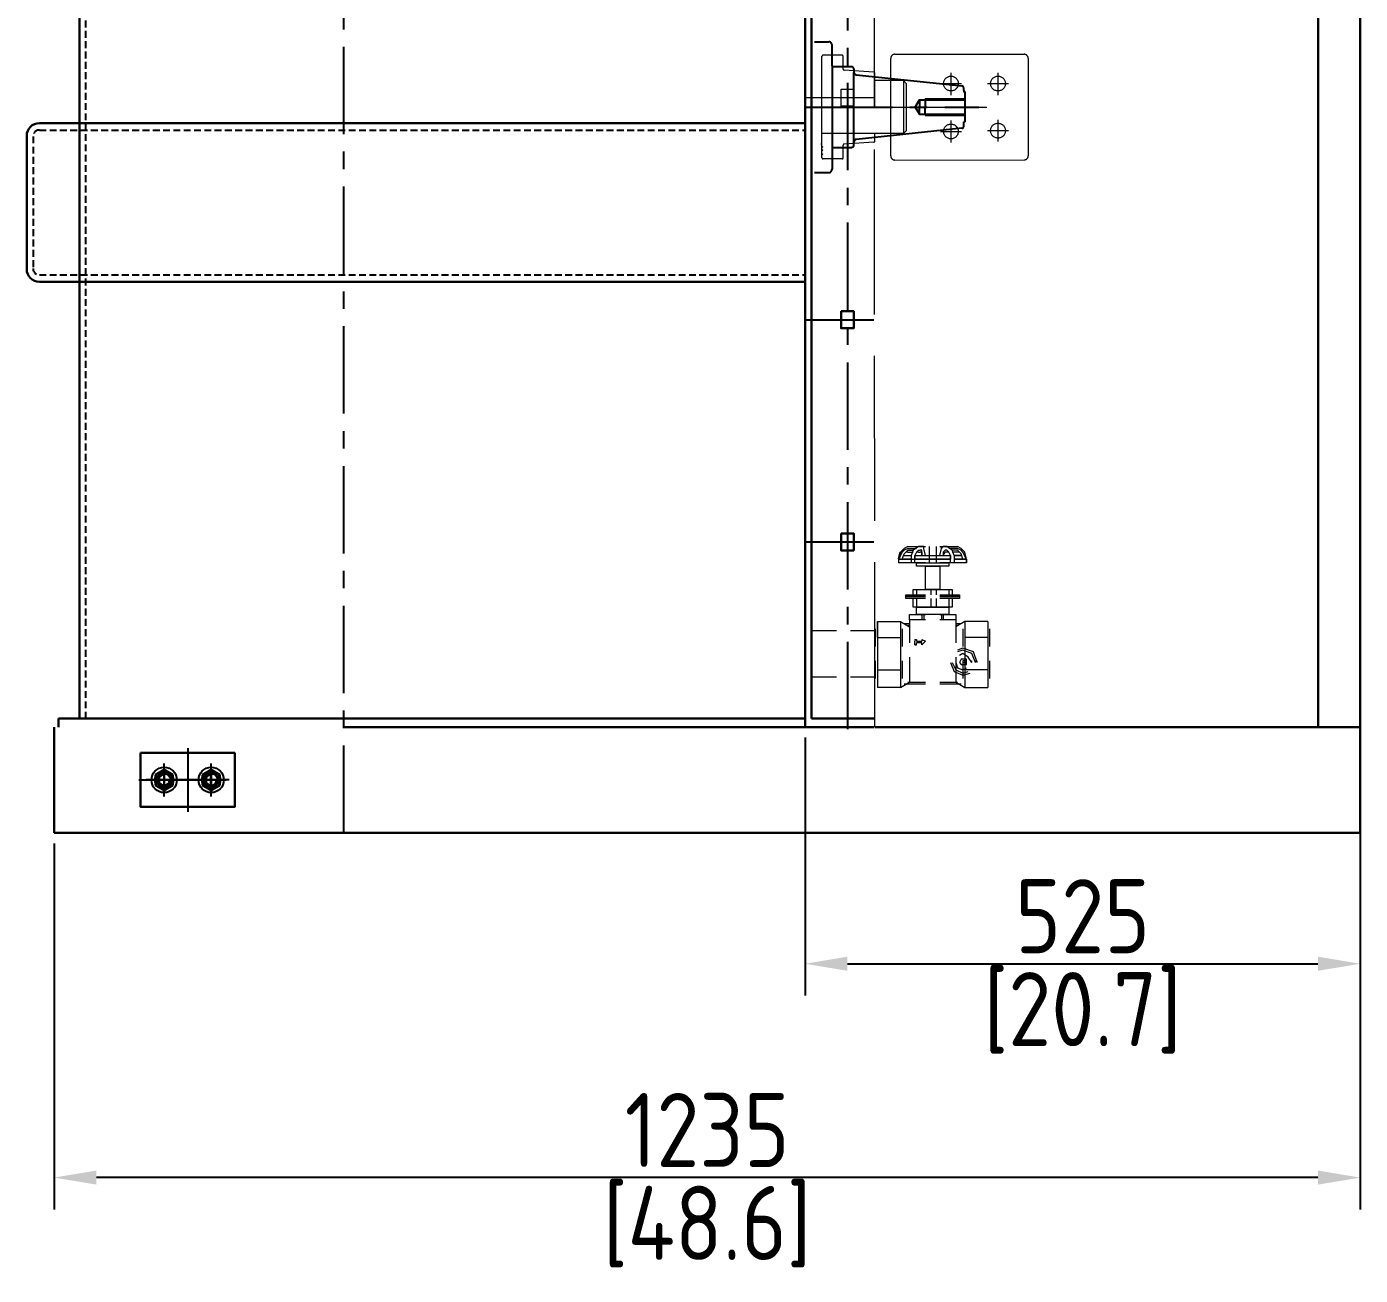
# Model space of a CAD drawing. Header units: millimetres. Extents: x 139713 to 150984, y -162976 to -156169.
# Drawn here: x 143747 to 145008, y -159508 to -158328 of the extents above; entities that cross this region are included whole.
import ezdxf

# ---------------------------------------------------------------- set-up
doc = ezdxf.new("R2010")
doc.units = ezdxf.units.MM
doc.header["$LTSCALE"] = 13
for name, pattern in [('ACAD_ISO02W100', [15, 12, -3]), ('CENTER', [50.8, 31.75, -6.35, 6.35, -6.35]), ('CENTERX2', [101.6, 63.5, -12.7, 12.7, -12.7]), ('DASHED', [0.75, 0.5, -0.25])]:
    doc.linetypes.add(name, pattern=pattern)
doc.layers.get('0').update_dxf_attribs({"color": 1, "linetype": 'CENTER'})
for name, color, linetype in [('1', 4, 'Continuous'), ('2', 3, 'Continuous'), ('4虚线层', 6, 'DASHED'), ('PDF_几何图形', 7, 'Continuous'), ('粗实线', 4, 'Continuous')]:
    doc.layers.add(name, color=color, linetype=linetype)
doc.layers.add('标注、文本', color=3, linetype='Continuous', lineweight=25)
doc.styles.get("Standard").update_dxf_attribs({"font": 'gbenor.shx', "bigfont": 'gbcbig.shx'})
doc.dimstyles.new('1-15', dxfattribs={"dimscale": 20, "dimtxt": 3.5, "dimasz": 2, "dimexe": 1.5, "dimexo": 0.5, "dimgap": 0.5, "dimtad": 1, "dimtoh": 1, "dimdec": 1, "dimdsep": 46, "dimtxsty": 'Standard', "dimcen": 2.5, "dimclrd": 3, "dimclre": 3, "dimclrt": 3, "dimadec": 0, "dimazin": 2, "dimtfac": 1, "dimtdec": 1, "dimtmove": 0, "dimatfit": 2, "dimfxl": 1, "dimarcsym": 0})

# ---------------------------------------------------------------- blocks, each defined once
blk = doc.blocks.new('*D523')
at = {"layer": 'Defpoints', "color": 0, "lineweight": 13, "transparency": 16777216}
for p in [(144483.4, -158989.6), (145008.4, -158989.6), (145008.4, -159213.4)]:
    blk.add_point(p, dxfattribs=at)
at = {"layer": '标注、文本', "color": 3, "lineweight": -2, "transparency": 16777216}
for p, q in [((144483.4, -158999.6), (144483.4, -159243.4)), ((145008.4, -158999.6), (145008.4, -159243.4)), ((144523.4, -159213.4), (144968.4, -159213.4))]:
    blk.add_line(p, q, dxfattribs=at)
at = {"layer": '标注、文本', "color": 3, "lineweight": 13, "transparency": 16777216}
for points in [[(144523.4, -159206.7), (144523.4, -159220), (144483.4, -159213.4)], [(144968.4, -159206.7), (144968.4, -159220), (145008.4, -159213.4)]]:
    blk.add_solid(points, dxfattribs=at)
at = {"layer": '标注、文本', "color": 3, "lineweight": 13, "transparency": 16777216, "char_height": 70, "attachment_point": 5}
for s, insert in [('525', (144745.9, -159168.4)), ('[20.7]', (144745.9, -159259.8))]:
    blk.add_mtext(s, dxfattribs=dict(at, insert=insert))
blk = doc.blocks.new('*D524')
at = {"layer": 'Defpoints', "color": 0, "lineweight": 13, "transparency": 16777216}
for p in [(143773.4, -159089.7), (145008.4, -159089.6), (143773.4, -159415.5)]:
    blk.add_point(p, dxfattribs=at)
at = {"layer": '标注、文本', "color": 3, "lineweight": -2, "transparency": 16777216}
for p, q in [((143773.4, -159099.7), (143773.4, -159445.5)), ((145008.4, -159099.6), (145008.4, -159445.5)), ((144968.4, -159415.5), (143813.4, -159415.5))]:
    blk.add_line(p, q, dxfattribs=at)
at = {"layer": '标注、文本', "color": 3, "lineweight": 13, "transparency": 16777216}
for points in [[(143813.4, -159408.8), (143813.4, -159422.1), (143773.4, -159415.5)], [(144968.4, -159408.8), (144968.4, -159422.1), (145008.4, -159415.5)]]:
    blk.add_solid(points, dxfattribs=at)
at = {"layer": '标注、文本', "color": 3, "lineweight": 13, "transparency": 16777216, "char_height": 70, "attachment_point": 5}
for s, insert in [('1235', (144390.9, -159370.5)), ('[48.6]', (144390.9, -159461.9))]:
    blk.add_mtext(s, dxfattribs=dict(at, insert=insert))

msp = doc.modelspace()

# ---------------------------------------------------------------- linework, layer by layer
at = {"color": 2, "linetype": 'ACAD_ISO02W100', "lineweight": 13}
for p, q in [((144549.431, -158989.634), (144548.431, -157368.282)), ((144499.431, -158450.408), (144499.431, -158355.651)), ((144518.431, -158354.651), (144500.431, -158354.651)), ((144519.431, -158367.715), (144519.431, -158355.651)), ((144568.431, -158353.651), (144690.601, -158353.641)), ((144568.431, -158353.651), (144670.488, -158353.651)), ((144548.498, -158370.589), (144520.365, -158368.713)), ((144564.431, -158378.653), (144564.431, -158357.651)), ((144564.431, -158378.651), (144564.431, -158357.651)), ((144694.431, -158357.637), (144694.431, -158449.637)), ((144549.431, -158403.674), (144549.431, -158371.586)), ((144576.432, -158378.651), (144549.432, -158378.651)), ((144564.431, -158428.652), (144564.431, -158378.651)), ((144576.431, -158378.651), (144576.423, -158428.651)), ((144576.432, -158378.651), (144579.432, -158381.651)), ((144611.342, -158381.4), (144631.342, -158381.4)), ((144621.342, -158371.4), (144621.342, -158391.4)), ((144621.342, -158371.682), (144621.342, -158392.348)), ((144655.842, -158381.4), (144675.842, -158381.4)), ((144665.842, -158371.4), (144665.842, -158391.4)), ((144665.842, -158371.682), (144665.842, -158392.348)), ((144576.431, -158383.653), (144576.431, -158423.653)), ((144579.423, -158425.651), (144579.432, -158381.651)), ((144483.431, -158394.639), (144548.431, -158394.639)), ((144499.431, -158403.642), (144694.431, -158403.629)), ((144621.331, -158416.34), (144621.331, -158437.007)), ((144621.331, -158416.674), (144621.331, -158436.674)), ((144665.831, -158415.568), (144665.831, -158436.234)), ((144665.831, -158415.901), (144665.831, -158435.901)), ((144576.431, -158428.651), (144499.431, -158428.65)), ((144549.431, -158435.715), (144549.431, -158428.651)), ((144564.431, -158449.651), (144564.431, -158428.652)), ((144564.431, -158449.651), (144564.431, -158428.652)), ((144576.423, -158428.651), (144579.423, -158425.651)), ((144611.331, -158426.674), (144631.331, -158426.674)), ((144655.831, -158425.901), (144675.831, -158425.901)), ((144499.431, -158440.506), (144499.431, -158439.651)), ((144499.431, -158440.506), (144500.369, -158441.333)), ((144500.369, -158441.333), (144499.431, -158442.247)), ((144499.431, -158443.443), (144499.431, -158442.247)), ((144499.431, -158443.443), (144500.369, -158444.27)), ((144500.369, -158444.27), (144499.431, -158445.184)), ((144519.431, -158451.651), (144519.431, -158439.586)), ((144548.498, -158436.713), (144520.365, -158438.589)), ((144499.431, -158447.425), (144499.431, -158445.184)), ((144499.431, -158447.425), (144500.369, -158448.252)), ((144500.369, -158448.252), (144499.431, -158449.166)), ((144499.431, -158451.651), (144499.431, -158449.166)), ((144518.431, -158452.651), (144500.431, -158452.651))]:
    msp.add_line(p, q, dxfattribs=at)
for points in [[(144517.431, -158386.639), (144529.431, -158386.639), (144529.431, -158402.639), (144517.431, -158402.639)], [(144619.209, -158834.294), (144619.209, -158837.665), (144588.871, -158837.665), (144588.871, -158834.294)], [(144610.782, -158837.665), (144610.782, -158859.575), (144597.298, -158859.575), (144597.298, -158837.665)], [(144619.209, -158876.43), (144619.209, -158883.171), (144588.871, -158883.171), (144588.871, -158876.43)], [(144636.063, -158928.678), (144636.063, -158925.307), (144632.692, -158925.307), (144631.007, -158925.307), (144629.321, -158928.678), (144631.007, -158930.363), (144632.692, -158930.363), (144636.063, -158930.363)], [(144634.378, -158928.678), (144634.378, -158926.992), (144632.692, -158926.992), (144632.692, -158928.678)]]:
    msp.add_lwpolyline(points, close=True, dxfattribs=at)
for points in [[(144580.444, -158819.125), (144577.073, -158820.811), (144573.703, -158824.182)], [(144580.444, -158820.811), (144577.073, -158822.496), (144575.388, -158824.182)], [(144580.444, -158822.496), (144578.759, -158824.182), (144577.073, -158825.867)], [(144595.613, -158819.125), (144590.557, -158819.125), (144585.5, -158822.496), (144583.815, -158827.552)], [(144590.557, -158822.496), (144588.871, -158824.182), (144587.186, -158827.552)], [(144593.928, -158827.552), (144593.928, -158824.182), (144593.928, -158822.496), (144592.242, -158822.496)], [(144597.298, -158827.552), (144595.613, -158820.811), (144595.613, -158819.125)], [(144610.782, -158827.552), (144612.467, -158820.811), (144614.153, -158819.125)], [(144610.782, -158819.125), (144627.636, -158819.125)], [(144615.838, -158822.496), (144614.153, -158824.182)], [(144624.265, -158827.552), (144622.58, -158822.496), (144617.523, -158819.125)], [(144620.894, -158827.552), (144619.209, -158824.182), (144617.523, -158822.496)], [(144634.378, -158824.182), (144631.007, -158820.811), (144627.636, -158819.125)], [(144632.692, -158824.182), (144631.007, -158822.496), (144627.636, -158820.811)], [(144631.007, -158825.867), (144629.321, -158824.182), (144627.636, -158822.496)], [(144597.298, -158834.294), (144572.017, -158834.294), (144572.017, -158830.923)], [(144597.298, -158834.294), (144572.017, -158834.294), (144572.017, -158830.923), (144583.815, -158830.923)], [(144580.444, -158824.182), (144578.759, -158824.182), (144577.073, -158825.867)], [(144590.557, -158824.182), (144588.871, -158824.182), (144587.186, -158827.552)], [(144587.186, -158834.294), (144587.186, -158827.552), (144587.186, -158830.923)], [(144587.186, -158830.923), (144620.894, -158830.923)], [(144593.928, -158824.182), (144592.242, -158824.182)], [(144593.928, -158824.182), (144593.928, -158827.552)], [(144636.063, -158830.923), (144636.063, -158834.294), (144610.782, -158834.294)], [(144624.265, -158830.923), (144636.063, -158830.923), (144636.063, -158834.294), (144610.782, -158834.294)], [(144614.153, -158827.552), (144615.838, -158824.182)], [(144620.894, -158827.552), (144619.209, -158824.182), (144617.523, -158824.182)], [(144620.894, -158834.294), (144620.894, -158827.552), (144620.894, -158830.923)], [(144631.007, -158825.867), (144629.321, -158824.182), (144627.636, -158824.182)], [(144585.5, -158864.632), (144585.5, -158859.575), (144622.58, -158859.575), (144622.58, -158864.632)], [(144597.298, -158866.317), (144578.759, -158866.317), (144578.759, -158864.632), (144597.298, -158864.632)], [(144597.298, -158868.003), (144578.759, -158868.003), (144578.759, -158866.317), (144597.298, -158866.317)], [(144622.58, -158868.003), (144622.58, -158876.43), (144585.5, -158876.43), (144585.5, -158868.003)], [(144629.321, -158864.632), (144629.321, -158866.317), (144610.782, -158866.317)], [(144610.782, -158864.632), (144629.321, -158864.632)], [(144629.321, -158866.317), (144629.321, -158868.003), (144610.782, -158868.003)], [(144610.782, -158866.317), (144629.321, -158866.317)], [(144597.298, -158888.228), (144582.13, -158888.228), (144582.13, -158883.171), (144597.298, -158883.171)], [(144625.951, -158883.171), (144625.951, -158888.228), (144610.782, -158888.228)], [(144610.782, -158883.171), (144625.951, -158883.171)], [(144489.431, -158898.34), (144513.027, -158898.34)], [(144526.511, -158898.34), (144550.107, -158898.34)], [(144550.107, -158913.509), (144550.107, -158896.655)], [(144551.792, -158889.913), (144551.792, -158905.082), (144551.792, -158935.419), (144551.792, -158952.274)], [(144573.703, -158889.913), (144573.703, -158905.082), (144573.703, -158935.419), (144573.703, -158952.274)], [(144582.13, -158888.228), (144582.13, -158910.138)], [(144625.951, -158888.228), (144625.951, -158910.138)], [(144656.288, -158889.913), (144656.288, -158905.082), (144634.378, -158905.082)], [(144634.378, -158889.913), (144634.378, -158905.082), (144634.378, -158935.419), (144634.378, -158952.274)], [(144656.288, -158889.913), (144656.288, -158905.082), (144656.288, -158935.419), (144656.288, -158952.274)], [(144657.974, -158913.509), (144657.974, -158896.655)], [(144587.186, -158906.767), (144588.871, -158906.767), (144588.871, -158908.453)], [(144587.186, -158906.767), (144587.186, -158908.453)], [(144587.186, -158911.824), (144588.871, -158911.824), (144588.871, -158910.138)], [(144593.928, -158911.824), (144593.928, -158910.138), (144588.871, -158910.138)], [(144593.928, -158906.767), (144597.298, -158908.453), (144593.928, -158911.824)], [(144593.928, -158906.767), (144593.928, -158908.453)], [(144582.13, -158923.622), (144582.13, -158947.217)], [(144625.951, -158923.622), (144625.951, -158947.217), (144634.378, -158952.274)], [(144646.176, -158928.678), (144642.805, -158918.565), (144632.692, -158915.194), (144627.636, -158916.88)], [(144644.49, -158928.678), (144641.119, -158920.251), (144632.692, -158916.88), (144627.636, -158918.565)], [(144641.119, -158928.678), (144637.749, -158923.622), (144632.692, -158920.251), (144629.321, -158921.936)], [(144575.388, -158926.992), (144575.388, -158943.847)], [(144620.894, -158928.678), (144624.265, -158937.105), (144632.692, -158940.476), (144639.434, -158938.79)], [(144622.58, -158928.678), (144625.951, -158935.419), (144632.692, -158938.79), (144637.749, -158937.105)], [(144625.951, -158928.678), (144627.636, -158933.734), (144632.692, -158935.419), (144636.063, -158933.734)], [(144632.692, -158926.992), (144632.692, -158943.847)], [(144656.288, -158935.419), (144634.378, -158935.419)], [(144644.49, -158928.678), (144644.49, -158926.992)], [(144646.176, -158928.678), (144646.176, -158926.992)], [(144489.431, -158942.161), (144513.027, -158942.161)], [(144526.511, -158942.161), (144550.107, -158942.161)], [(144577.073, -158948.903), (144597.298, -158948.903)], [(144580.444, -158947.217), (144597.298, -158947.217)], [(144610.782, -158947.217), (144625.951, -158947.217)], [(144610.782, -158947.217), (144627.636, -158947.217)], [(144610.782, -158948.903), (144631.007, -158948.903)]]:
    msp.add_lwpolyline(points, dxfattribs=at)
for centre in [(144621.342, -158381.4), (144665.842, -158381.4), (144665.831, -158425.901), (144621.331, -158426.674)]:
    msp.add_circle(centre, 7, dxfattribs=at)
for centre, radius, start, end in [((144500.431, -158355.651), 1, 90, 180), ((144518.431, -158355.651), 1, 0, 90), ((144568.431, -158357.651), 4, 90, 180), ((144568.431, -158357.651), 4, 90, 180), ((144690.431, -158357.637), 4, 0, 90), ((144520.431, -158367.715), 1, 180, 266.185925), ((144548.431, -158371.586), 1, 0, 86.185925), ((144498.431, -158439.651), 1, 0.000001, 90.000001), ((144520.431, -158439.586), 1, 93.814075, 180), ((144548.431, -158435.715), 1, 273.814075, 0), ((144500.431, -158451.651), 1, 180, 270), ((144518.431, -158451.651), 1, 270, 0), ((144568.431, -158449.651), 4, 180, 270), ((144568.431, -158449.651), 4, 180, 270), ((144690.431, -158449.637), 4, 270, 0)]:
    msp.add_arc(centre, radius, start, end, dxfattribs=at)
for points in [[(144580.444, -158819.125), (144580.444, -158819.125), (144597.298, -158819.125), (144597.298, -158819.125)], [(144580.444, -158820.811), (144580.444, -158820.811), (144588.871, -158820.811), (144588.871, -158820.811)], [(144580.444, -158822.496), (144580.444, -158822.496), (144585.5, -158822.496), (144585.5, -158822.496)], [(144590.557, -158822.496), (144590.557, -158822.496), (144592.242, -158822.496), (144592.242, -158822.496)], [(144600.669, -158819.125), (144600.669, -158819.125), (144600.669, -158834.294), (144600.669, -158834.294)], [(144607.411, -158819.125), (144607.411, -158819.125), (144607.411, -158834.294), (144607.411, -158834.294)], [(144612.467, -158820.811), (144612.467, -158820.811), (144612.467, -158819.125), (144612.467, -158819.125)], [(144617.523, -158819.125), (144617.523, -158819.125), (144614.153, -158819.125), (144614.153, -158819.125)], [(144617.523, -158822.496), (144617.523, -158822.496), (144615.838, -158822.496), (144615.838, -158822.496)], [(144627.636, -158820.811), (144627.636, -158820.811), (144619.209, -158820.811), (144619.209, -158820.811)], [(144627.636, -158822.496), (144627.636, -158822.496), (144622.58, -158822.496), (144622.58, -158822.496)], [(144572.017, -158830.923), (144572.017, -158830.923), (144575.388, -158824.182), (144575.388, -158824.182)], [(144575.388, -158830.923), (144575.388, -158830.923), (144577.073, -158825.867), (144577.073, -158825.867)], [(144575.388, -158830.923), (144575.388, -158830.923), (144577.073, -158825.867), (144577.073, -158825.867)], [(144583.815, -158830.923), (144583.815, -158830.923), (144575.388, -158830.923), (144575.388, -158830.923)], [(144577.073, -158827.552), (144577.073, -158827.552), (144583.815, -158827.552), (144583.815, -158827.552)], [(144580.444, -158824.182), (144580.444, -158824.182), (144585.5, -158824.182), (144585.5, -158824.182)], [(144583.815, -158827.552), (144583.815, -158827.552), (144583.815, -158834.294), (144583.815, -158834.294)], [(144583.815, -158830.923), (144583.815, -158830.923), (144587.186, -158830.923), (144587.186, -158830.923)], [(144587.186, -158827.552), (144587.186, -158827.552), (144620.894, -158827.552), (144620.894, -158827.552)], [(144620.894, -158830.923), (144620.894, -158830.923), (144587.186, -158830.923), (144587.186, -158830.923)], [(144590.557, -158824.182), (144590.557, -158824.182), (144592.242, -158824.182), (144592.242, -158824.182)], [(144614.153, -158824.182), (144614.153, -158824.182), (144614.153, -158827.552), (144614.153, -158827.552)], [(144617.523, -158824.182), (144617.523, -158824.182), (144615.838, -158824.182), (144615.838, -158824.182)], [(144627.636, -158824.182), (144627.636, -158824.182), (144622.58, -158824.182), (144622.58, -158824.182)], [(144624.265, -158827.552), (144624.265, -158827.552), (144631.007, -158827.552), (144631.007, -158827.552)], [(144631.007, -158827.552), (144631.007, -158827.552), (144624.265, -158827.552), (144624.265, -158827.552)], [(144624.265, -158827.552), (144624.265, -158827.552), (144624.265, -158834.294), (144624.265, -158834.294)], [(144636.063, -158830.923), (144636.063, -158830.923), (144624.265, -158830.923), (144624.265, -158830.923)], [(144624.265, -158830.923), (144624.265, -158830.923), (144632.692, -158830.923), (144632.692, -158830.923)], [(144632.692, -158830.923), (144632.692, -158830.923), (144631.007, -158825.867), (144631.007, -158825.867)], [(144632.692, -158830.923), (144632.692, -158830.923), (144631.007, -158825.867), (144631.007, -158825.867)], [(144636.063, -158830.923), (144636.063, -158830.923), (144632.692, -158824.182), (144632.692, -158824.182)], [(144636.063, -158830.923), (144636.063, -158830.923), (144634.378, -158824.182), (144634.378, -158824.182)], [(144636.063, -158834.294), (144636.063, -158834.294), (144636.063, -158830.923), (144636.063, -158830.923)], [(144588.871, -158859.575), (144588.871, -158859.575), (144588.871, -158864.632), (144588.871, -158864.632)], [(144602.355, -158859.575), (144602.355, -158859.575), (144602.355, -158864.632), (144602.355, -158864.632)], [(144607.411, -158859.575), (144607.411, -158859.575), (144607.411, -158864.632), (144607.411, -158864.632)], [(144619.209, -158859.575), (144619.209, -158859.575), (144619.209, -158864.632), (144619.209, -158864.632)], [(144588.871, -158868.003), (144588.871, -158868.003), (144588.871, -158876.43), (144588.871, -158876.43)], [(144602.355, -158868.003), (144602.355, -158868.003), (144602.355, -158876.43), (144602.355, -158876.43)], [(144607.411, -158868.003), (144607.411, -158868.003), (144607.411, -158876.43), (144607.411, -158876.43)], [(144619.209, -158868.003), (144619.209, -158868.003), (144619.209, -158876.43), (144619.209, -158876.43)], [(144593.928, -158883.171), (144593.928, -158883.171), (144593.928, -158888.228), (144593.928, -158888.228)], [(144595.613, -158883.171), (144595.613, -158883.171), (144595.613, -158888.228), (144595.613, -158888.228)], [(144612.467, -158883.171), (144612.467, -158883.171), (144612.467, -158888.228), (144612.467, -158888.228)], [(144614.153, -158883.171), (144614.153, -158883.171), (144614.153, -158888.228), (144614.153, -158888.228)], [(144551.792, -158889.913), (144551.792, -158889.913), (144561.905, -158889.913), (144561.905, -158889.913)], [(144551.792, -158905.082), (144551.792, -158905.082), (144551.792, -158889.913), (144551.792, -158889.913)], [(144561.905, -158889.913), (144561.905, -158889.913), (144573.703, -158889.913), (144573.703, -158889.913)], [(144573.703, -158889.913), (144573.703, -158889.913), (144582.13, -158894.969), (144582.13, -158894.969)], [(144575.388, -158896.655), (144575.388, -158896.655), (144575.388, -158913.509), (144575.388, -158913.509)], [(144577.073, -158891.599), (144577.073, -158891.599), (144582.13, -158891.599), (144582.13, -158891.599)], [(144580.444, -158893.284), (144580.444, -158893.284), (144582.13, -158893.284), (144582.13, -158893.284)], [(144634.378, -158889.913), (144634.378, -158889.913), (144625.951, -158894.969), (144625.951, -158894.969)], [(144625.951, -158891.599), (144625.951, -158891.599), (144631.007, -158891.599), (144631.007, -158891.599)], [(144625.951, -158893.284), (144625.951, -158893.284), (144627.636, -158893.284), (144627.636, -158893.284)], [(144632.692, -158896.655), (144632.692, -158896.655), (144632.692, -158913.509), (144632.692, -158913.509)], [(144656.288, -158889.913), (144656.288, -158889.913), (144634.378, -158889.913), (144634.378, -158889.913)], [(144551.792, -158905.082), (144551.792, -158905.082), (144561.905, -158905.082), (144561.905, -158905.082)], [(144561.905, -158905.082), (144561.905, -158905.082), (144573.703, -158905.082), (144573.703, -158905.082)], [(144587.186, -158911.824), (144587.186, -158911.824), (144587.186, -158908.453), (144587.186, -158908.453)], [(144588.871, -158908.453), (144588.871, -158908.453), (144593.928, -158908.453), (144593.928, -158908.453)], [(144550.107, -158943.847), (144550.107, -158943.847), (144550.107, -158926.992), (144550.107, -158926.992)], [(144551.792, -158935.419), (144551.792, -158935.419), (144561.905, -158935.419), (144561.905, -158935.419)], [(144561.905, -158935.419), (144561.905, -158935.419), (144573.703, -158935.419), (144573.703, -158935.419)], [(144641.119, -158928.678), (144641.119, -158928.678), (144641.119, -158926.992), (144641.119, -158926.992)], [(144657.974, -158943.847), (144657.974, -158943.847), (144657.974, -158926.992), (144657.974, -158926.992)], [(144573.703, -158952.274), (144573.703, -158952.274), (144582.13, -158947.217), (144582.13, -158947.217)], [(144582.13, -158947.217), (144582.13, -158947.217), (144597.298, -158947.217), (144597.298, -158947.217)], [(144560.219, -158952.274), (144560.219, -158952.274), (144551.792, -158952.274), (144551.792, -158952.274)], [(144573.703, -158952.274), (144573.703, -158952.274), (144560.219, -158952.274), (144560.219, -158952.274)], [(144634.378, -158952.274), (144634.378, -158952.274), (144656.288, -158952.274), (144656.288, -158952.274)]]:
    msp.add_open_spline(points, degree=3, dxfattribs=at)
at = {"layer": '1', "color": 1, "linetype": 'CENTERX2', "lineweight": -3, "ltscale": 0.1}
for p, q in [((144047.431, -159089.634), (144047.431, -157281.5)), ((144524.013, -158991.634), (144524.013, -157338.282)), ((144524.013, -158991.634), (144524.013, -157338.282)), ((144483.431, -158403.637), (144647.571, -158403.637)), ((144483.431, -158604.639), (144548.431, -158604.639)), ((144483.431, -158814.639), (144548.431, -158814.639)), ((143899.681, -159009.497), (143899.681, -159069.772)), ((143877.431, -159055.134), (143877.431, -159024.134)), ((143921.931, -159055.134), (143921.931, -159024.134)), ((143877.431, -159031.334), (143877.431, -159047.934)), ((143877.681, -159049.642), (143877.681, -159029.626)), ((143921.681, -159049.642), (143921.681, -159029.626)), ((143921.931, -159031.334), (143921.931, -159047.934)), ((143853.359, -159039.634), (143946.004, -159039.634)), ((143938.806, -159039.634), (143860.556, -159039.634)), ((143869.131, -159039.634), (143885.731, -159039.634)), ((143913.631, -159039.634), (143930.231, -159039.634))]:
    msp.add_line(p, q, dxfattribs=at)
at = {"layer": '1'}
for p, q in [((143877.431, -159029.709), (143868.836, -159034.672)), ((143868.836, -159034.672), (143868.836, -159044.597)), ((143886.027, -159034.672), (143877.431, -159029.709)), ((143886.027, -159044.597), (143886.027, -159034.672)), ((143921.931, -159029.709), (143913.336, -159034.672)), ((143913.336, -159034.672), (143913.336, -159044.597)), ((143930.527, -159034.672), (143921.931, -159029.709)), ((143930.527, -159044.597), (143930.527, -159034.672)), ((143868.836, -159044.597), (143877.431, -159049.559)), ((143877.431, -159049.559), (143886.027, -159044.597)), ((143913.336, -159044.597), (143921.931, -159049.559)), ((143921.931, -159049.559), (143930.527, -159044.597))]:
    msp.add_line(p, q, dxfattribs=at)
for centre, radius in [((143877.431, -159039.634), 12), ((143877.431, -159039.634), 8.595), ((143877.431, -159039.634), 6), ((143921.931, -159039.634), 12), ((143921.931, -159039.634), 8.595), ((143921.931, -159039.634), 6)]:
    msp.add_circle(centre, radius, dxfattribs=at)
at = {"layer": '2'}
for centre in [(143877.431, -159039.634), (143921.931, -159039.634)]:
    msp.add_arc(centre, 5.1, 90, 0, dxfattribs=at)
at = {"layer": '4虚线层'}
for p, q in [((144483.431, -157338.282), (144483.431, -158981.634)), ((143803.431, -158981.634), (143803.431, -157479.282)), ((143753.431, -158431.299), (143753.431, -158556.299)), ((143759.431, -158425.299), (144483.431, -158425.299)), ((143759.431, -158562.299), (144483.431, -158562.299)), ((144483.431, -158981.634), (143777.431, -158981.634))]:
    msp.add_line(p, q, dxfattribs=at)
at = {"layer": '4虚线层', "ltscale": 5}
msp.add_line((144483.431, -157338.282), (144483.431, -158981.634), dxfattribs=at)
at = {"layer": '4虚线层'}
for centre, start, end in [((143759.431, -158431.299), 90, 180), ((143759.431, -158556.299), 180, 270)]:
    msp.add_arc(centre, 6, start, end, dxfattribs=at)
at = {"layer": 'PDF_几何图形'}
for p, q in [((144492.407, -158341.903), (144505.951, -158341.903)), ((144508.927, -158364.556), (144508.927, -158344.879)), ((144508.927, -158364.556), (144508.927, -158462.396)), ((144527.389, -158365.528), (144509.959, -158365.528)), ((144529.636, -158439.439), (144529.636, -158370.872)), ((144633.671, -158387.756), (144633.671, -158385.934)), ((144633.671, -158387.756), (144633.671, -158389.638)), ((144591.644, -158396.926), (144633.671, -158396.926)), ((144597.049, -158395.894), (144634.946, -158395.894)), ((144597.049, -158395.894), (144597.049, -158403.668)), ((144597.049, -158411.381), (144597.049, -158403.668)), ((144633.671, -158396.926), (144634.946, -158395.894)), ((144634.946, -158410.409), (144634.946, -158396.926)), ((144591.644, -158410.409), (144633.671, -158410.409)), ((144597.049, -158411.381), (144634.946, -158411.381)), ((144633.671, -158410.409), (144634.946, -158411.381)), ((144634.946, -158417.636), (144633.671, -158417.636)), ((144633.671, -158421.401), (144633.671, -158417.636)), ((144509.959, -158441.747), (144527.389, -158441.747)), ((144492.407, -158465.372), (144505.951, -158465.372))]:
    msp.add_line(p, q, dxfattribs=at)
for points in [[(144508.927, -158344.879), (144508.805, -158344.15), (144508.501, -158343.421), (144508.076, -158342.753), (144507.408, -158342.328), (144506.679, -158342.024), (144505.951, -158341.903)], [(144508.927, -158364.556), (144509.048, -158365.042), (144509.412, -158365.406), (144509.959, -158365.528)], [(144529.636, -158367.835), (144529.515, -158367.107), (144529.211, -158366.499), (144528.725, -158366.013), (144528.057, -158365.649), (144527.389, -158365.528)], [(144529.636, -158367.835), (144529.636, -158370.872), (144529.758, -158371.54), (144530.061, -158372.087), (144530.487, -158372.633), (144531.033, -158372.937), (144531.701, -158373.119), (144631.606, -158383.626)], [(144633.671, -158385.934), (144633.55, -158385.266), (144633.307, -158384.658), (144632.821, -158384.172), (144632.274, -158383.808), (144631.606, -158383.626)], [(144634.946, -158417.636), (144634.946, -158389.638), (144633.671, -158389.638)], [(144587.575, -158403.668), (144591.644, -158396.926), (144591.644, -158403.668)], [(144587.575, -158403.668), (144591.644, -158410.409), (144591.644, -158403.668)], [(144631.606, -158423.649), (144531.701, -158434.155), (144531.033, -158434.337), (144530.487, -158434.702), (144530.061, -158435.188), (144529.758, -158435.795), (144529.636, -158436.463)], [(144631.606, -158423.649), (144632.274, -158423.466), (144632.821, -158423.163), (144633.307, -158422.616), (144633.55, -158422.009), (144633.671, -158421.401)], [(144509.959, -158441.747), (144509.412, -158441.868), (144509.048, -158442.233), (144508.927, -158442.779)], [(144527.389, -158441.747), (144528.057, -158441.625), (144528.725, -158441.322), (144529.211, -158440.836), (144529.515, -158440.168), (144529.636, -158439.439)], [(144505.951, -158465.372), (144506.679, -158465.311), (144507.408, -158465.007), (144508.076, -158464.522), (144508.501, -158463.914), (144508.805, -158463.185), (144508.927, -158462.396)]]:
    msp.add_lwpolyline(points, dxfattribs=at)
at = {"layer": '标注、文本', "color": 4, "lineweight": 30}
for p, q in [((144483.431, -157338.282), (144483.431, -158989.634)), ((145008.431, -157338.282), (145008.431, -159089.634)), ((143797.431, -158981.634), (143797.431, -157481.5)), ((143759.431, -158418.799), (144483.431, -158418.799)), ((143747.431, -158430.799), (143747.431, -158556.799)), ((143759.431, -158568.799), (144483.431, -158568.799)), ((144483.431, -158981.634), (143777.431, -158981.634)), ((143777.431, -158981.634), (143777.431, -158989.634)), ((143773.431, -159089.658), (143773.431, -158989.658)), ((144483.431, -158989.634), (144047.431, -158989.648)), ((144549.431, -158989.634), (145008.431, -158989.634)), ((145008.431, -159089.634), (143773.431, -159089.634))]:
    msp.add_line(p, q, dxfattribs=at)
at = {"layer": '标注、文本', "lineweight": 13}
msp.add_line((144568.431, -158453.651), (144690.431, -158453.637), dxfattribs=at)
at = {"layer": '标注、文本', "color": 4, "lineweight": 30}
msp.add_lwpolyline([(143855.181, -159014.134), (143944.181, -159014.134), (143944.181, -159065.134), (143855.181, -159065.134)], close=True, dxfattribs=at)
for centre in [(143877.681, -159039.634), (143921.681, -159039.634)]:
    msp.add_circle(centre, 7, dxfattribs=at)
for centre, start, end in [((143759.431, -158430.799), 90, 180), ((143759.431, -158556.799), 180, 270)]:
    msp.add_arc(centre, 12, start, end, dxfattribs=at)
at = {"layer": '标注、文本'}
for centre in [(143877.681, -159039.634), (143921.681, -159039.634)]:
    msp.add_arc(centre, 6, 90, 0, dxfattribs=at)
at = {"layer": '标注、文本', "color": 4, "lineweight": 30}
msp.add_open_spline([(144572.017, -158830.923), (144572.017, -158830.923), (144573.703, -158824.182), (144573.703, -158824.182)], degree=3, dxfattribs=at)
at = {"layer": '粗实线', "lineweight": 30}
for p, q in [((144489.431, -157338.282), (144489.431, -158981.634)), ((144968.431, -158989.634), (144968.431, -157338.282)), ((143797.431, -158651.626), (143797.431, -158741.626)), ((144489.431, -158981.634), (144548.431, -158981.634)), ((144483.431, -158989.634), (144548.431, -158989.634))]:
    msp.add_line(p, q, dxfattribs=at)
for points in [[(144517.431, -158596.639), (144529.431, -158596.639), (144529.431, -158612.639), (144517.431, -158612.639)], [(144517.431, -158806.639), (144529.431, -158806.639), (144529.431, -158822.639), (144517.431, -158822.639)]]:
    msp.add_lwpolyline(points, close=True, dxfattribs=at)

# ---------------------------------------------------------------- dimensions: what is measured, and where the dimension line sits
at = {"layer": '标注、文本', "lineweight": 13}
for base, p1, p2, picture, middle in [((145008.431, -159213.365), (144483.431, -158989.634), (145008.431, -158989.634), '*D523', (144745.931, -159213.365)), ((143773.431, -159415.456), (145008.431, -159089.634), (143773.431, -159089.658), '*D524', (144390.931, -159415.456))]:
    dim = msp.add_linear_dim(base=base, p1=p1, p2=p2, dimstyle='1-15', override={"dimpost": '\\X'}, dxfattribs=at)
    dim.commit()
    dim.dimension.update_dxf_attribs({"geometry": picture, "text_midpoint": middle})

doc.saveas('drawing.dxf')
